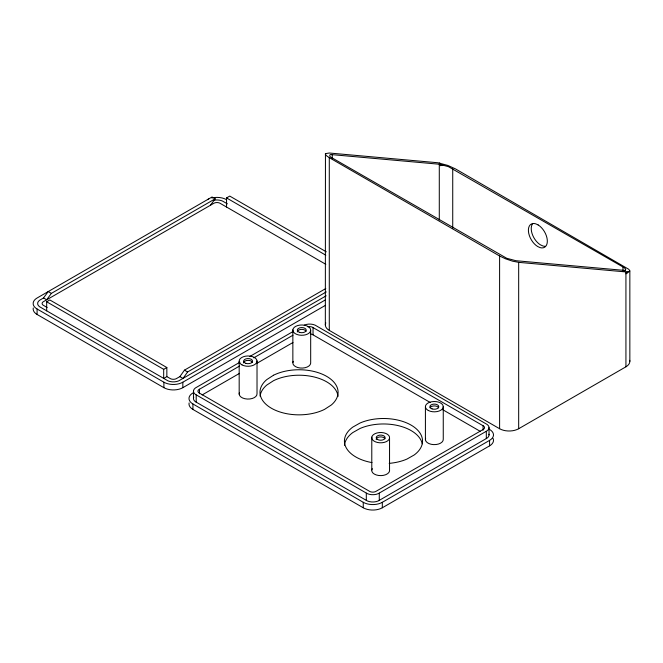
<?xml version="1.0" encoding="UTF-8"?>
<svg xmlns="http://www.w3.org/2000/svg" width="663" height="663" viewBox="0 0 663 663"><rect width="100%" height="100%" fill="white"/><g stroke="black" fill="none" stroke-linecap="round" stroke-linejoin="round"><path stroke-width="0.99" d="M325.334 324.895L325.45 153.625L329.287 153.012L437.853 162.75L447.757 165.402L455.481 168.899L628.831 269.335L629.85 270.927L629.85 361.335M629.85 270.927L628.831 271.838L625.93 271.929L518.673 262.349L512.632 261.189L505.654 258.86L499.604 255.993L329.287 157.661L326.362 155.623L325.334 154.015M624.571 271.101L625.292 270.156M46.675 310.889L46.675 301.781L163.686 369.332L163.686 378.449L166.844 376.625L170.656 378.78A4.442 2.569 0 0 0 176.068 378.78L179.88 376.625L184.447 370.153L325.798 288.538M326.271 291.911L187.604 371.968L183.038 378.449L179.88 376.625M326.188 295.806L178.795 380.827A8.917 5.147 0 0 1 167.93 380.827L39.482 306.671A9.009 5.205 0 0 1 39.482 300.339L43.518 297.944L48.233 291.554L51.391 293.377L215.193 198.801L212.036 196.986L37.095 298.002A13.484 7.782 0 0 0 37.095 309.008L37.095 314.477L163.894 387.681A13.393 7.732 0 0 0 182.831 387.681L325.467 305.328M51.391 293.377L46.675 299.767L43.518 297.944M210.478 205.19L215.193 198.801M625.93 273.86L628.35 271.913M239.525 366.067L198.875 389.587A4.533 2.619 0 0 0 198.875 392.778L370.029 491.59A4.533 2.619 0 0 0 375.548 491.59L483.634 429.193A4.442 2.569 0 0 0 483.634 426.069L312.364 327.182A4.442 2.569 0 0 0 307.964 326.851M239.907 362.205L195.32 388.012A9.009 5.205 0 0 0 195.32 394.344L367.31 493.645A9.009 5.205 0 0 0 378.275 493.645L487.189 430.759A8.917 5.147 0 0 0 487.189 424.494L315.091 325.135A8.917 5.147 0 0 0 304.234 325.135M193.77 397.12A9.009 5.205 0 0 0 195.32 401.637L367.31 500.93A9.009 5.205 0 0 0 378.275 500.93L487.189 438.052A8.917 5.147 0 0 0 488.954 434.248M46.675 301.781L49.824 299.958L166.844 367.517L166.844 376.625M325.823 264.313L226.547 207.038L226.547 197.93L229.746 196.082L326.304 251.824M163.686 369.332L166.844 367.517M37.095 309.008L163.894 382.211A13.393 7.732 0 0 0 182.831 382.211L325.467 299.858M249.719 356.537L293.436 331.301M253.763 357.846L292.947 335.229M202.124 394.949L239.525 373.36M257.327 363.075L292.947 342.514M192.933 392.968A13.484 7.782 0 0 0 192.933 403.974L363.258 502.305A13.484 7.782 0 0 0 382.319 502.305L489.576 440.381A13.393 7.732 0 0 0 489.576 429.45M325.798 322.873A13.484 7.782 0 0 0 329.287 330.398L499.604 428.729A13.484 7.782 0 0 0 518.673 428.729L625.93 366.805A13.393 7.732 0 0 0 629.734 360.332M189.104 402.922A13.484 7.782 0 0 0 192.933 409.444L363.258 507.775A13.484 7.782 0 0 0 382.319 507.775L489.576 445.851A13.393 7.732 0 0 0 493.048 438.384M625.11 270.222C627.082 269.286 623.858 267.521 622.996 267.007L448.437 166.662L439.287 164.225L332.221 154.661C328.276 153.609 329.395 157.288 332.221 157.968L506.689 258.263L515.922 260.716L625.11 270.463M439.909 163.123L439.312 162.999M442.967 164.888L440.307 165.7L440.307 164.341M430.262 402.491L312.364 334.475A4.442 2.569 0 0 0 310.814 334.028M226.547 197.93L325.823 255.205M227.376 203.823L222.436 201.046A9.009 5.205 0 0 0 214.621 200.143M226.547 207.038L219.71 203.093A4.533 2.619 0 0 0 214.19 203.093L43.037 301.914A4.533 2.619 0 0 0 43.037 305.096L47.164 307.533M442.785 409.726L480.377 431.422M184.447 370.153L187.604 371.968M627.082 271.996L627.082 273.106M625.93 271.929L625.93 366.805M622.996 267.007L622.996 271.117M518.673 262.349L518.673 428.729M499.604 255.993L499.604 428.729M489.576 440.381L489.576 445.851M489.029 427.627L489.029 434.92M486.319 431.331L486.319 438.624M483.062 425.687L483.062 430.246M452.73 168.7L452.73 228.321M443.257 406.452L443.257 439.254A8.926 5.155 0 0 1 433.552 444.608A8.926 5.155 0 0 1 425.621 438.359M439.287 164.225L439.287 219.942M425.414 406.891L425.414 439.693M389.546 438.177A8.926 5.155 0 0 1 375.457 441.84A8.926 5.155 0 0 1 376.998 432.964A8.926 5.155 0 0 1 389.546 438.177L389.546 470.979A8.926 5.155 0 0 1 378.623 475.479A8.926 5.155 0 0 1 372.316 468.642M382.319 502.305L382.319 507.775M379.269 493.139L379.269 500.424M371.786 437.141L371.786 469.951M366.308 493.139L366.308 500.424M363.258 502.305L363.258 507.775M332.221 154.661L332.221 158.788M329.287 157.661L329.287 330.398M313.027 327.514L313.027 334.807M310.682 330.431A8.926 5.155 0 0 1 296.867 334.442A8.926 5.155 0 0 1 297.753 325.533A8.926 5.155 0 0 1 310.682 330.431L310.682 363.233A8.926 5.155 0 0 1 300.099 367.998A8.926 5.155 0 0 1 293.286 361.318M292.855 329.842L292.855 362.644M257.02 360.921L257.02 393.723A8.926 5.155 0 0 1 247.274 399.051A8.926 5.155 0 0 1 239.384 392.786M239.177 361.318L239.177 394.12M199.455 389.206L199.455 393.756M196.198 394.924L196.198 402.209M193.463 391.178L193.463 398.471M192.933 403.974L192.933 409.444M182.831 382.211L182.831 387.681M163.894 382.211L163.894 387.681M207.42 199.662A13.484 7.782 0 0 1 208.746 198.991M211.795 197.98A13.484 7.782 0 0 1 226.489 199.662M37.095 314.477A13.484 7.782 0 0 1 33.266 307.955M545.21 246.28A13.393 7.732 60 0 1 542.898 245.965L540.436 244.846A13.393 7.732 60 0 1 532.638 223.68M243.628 362.943A4.467 2.577 0 0 1 247.514 360.39A4.467 2.577 0 0 1 252.404 362.271M297.306 331.956A4.467 2.577 0 0 1 301.184 329.403A4.467 2.577 0 0 1 306.074 331.293M389.173 463.362A39.059 22.55 0 0 0 406.925 459.086L414.209 454.967A39.059 22.55 0 0 0 411.383 425.273A39.059 22.55 0 0 0 360.026 423.019L352.741 427.138A39.059 22.55 0 0 0 371.984 462.6M344.47 445.287A39.059 22.55 0 0 1 352.741 432.599L360.026 428.48A39.059 22.55 0 0 1 422.248 443.812M260.087 396.134A39.059 22.55 0 0 1 266.717 385.104L273.496 380.711A39.059 22.55 0 0 1 314.245 376.998A39.059 22.55 0 0 1 338.031 396.457M376.203 439.478A4.467 2.577 0 0 1 380.081 436.925A4.467 2.577 0 0 1 384.979 438.815M430.022 407.828A4.467 2.577 0 0 1 434.34 405.922A4.467 2.577 0 0 1 438.649 407.828M273.496 375.241L266.717 379.642A39.059 22.55 0 0 0 273.073 409.146A39.059 22.55 0 0 0 324.58 409.361L331.359 404.96A39.059 22.55 0 0 0 325.003 375.457A39.059 22.55 0 0 0 273.496 375.241M538.124 224.923L535.671 223.804A13.393 7.732 60 0 0 528.444 231.395A13.393 7.732 60 0 0 537.602 246.479L540.055 247.606A13.393 7.732 60 0 0 547.282 240.014A13.393 7.732 60 0 0 538.124 224.923M245.865 363.349A4.467 2.577 0 0 0 252.562 361.12A4.467 2.577 0 0 0 245.865 358.89A4.467 2.577 0 0 0 245.865 363.349M299.535 332.362A4.467 2.577 0 0 0 306.231 330.133A4.467 2.577 0 0 0 299.535 327.903A4.467 2.577 0 0 0 299.535 332.362M242.036 364.907A8.926 5.155 0 0 0 256.805 362.255A8.926 5.155 0 0 0 245.451 356.197A8.926 5.155 0 0 0 242.036 364.907M377.512 439.478A4.467 2.577 0 0 0 384.979 438.326A4.467 2.577 0 0 0 379.509 435.168A4.467 2.577 0 0 0 377.512 439.478M428.298 410.472A8.926 5.155 0 0 0 443.05 407.795A8.926 5.155 0 0 0 431.654 401.753A8.926 5.155 0 0 0 428.298 410.472M432.102 408.905A4.467 2.577 0 0 0 438.798 406.676A4.467 2.577 0 0 0 432.102 404.438A4.467 2.577 0 0 0 432.102 408.905"/></g></svg>
